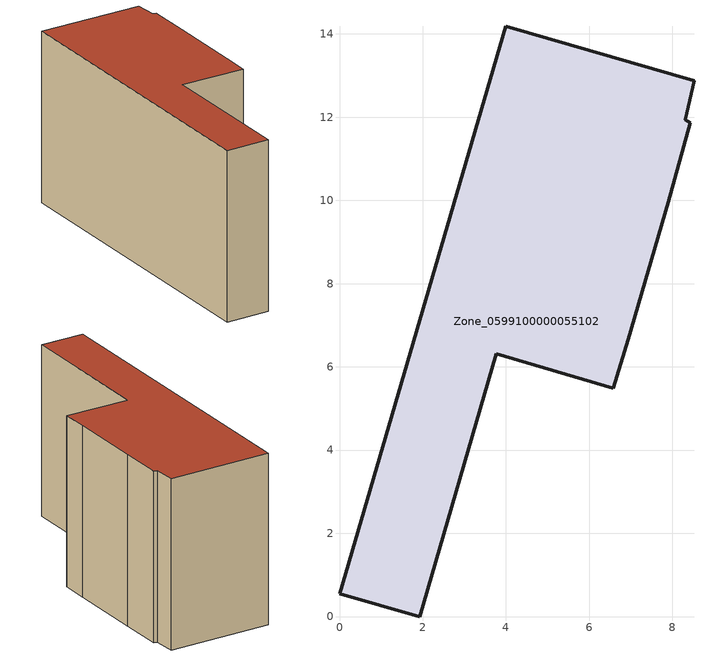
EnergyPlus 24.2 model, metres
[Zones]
Zone_0599100000055102
 floor ground (C_G): 0,0.55 3.99,14.18 8.52,12.87 8.31,11.94 8.43,11.87 7.9,9.96 6.94,6.66 6.58,5.49 3.77,6.31 1.93,0 z0
 wall outside (C_F): 3.99,14.18 0,0.55 1.93,0 3.77,6.31 6.58,5.49 6.94,6.66 7.9,9.96 8.43,11.87 8.31,11.94 8.52,12.87 3.99,14.18 z0:7.66
 roof outside (C_R): 8.52,12.87 3.99,14.18 0,0.55 1.93,0 3.77,6.31 6.58,5.49 6.94,6.66 7.9,9.96 8.43,11.87 8.31,11.94 z7.66
[BUILDING]
Pand.0599100000055102: North Axis=0; Terrain=City; Loads Convergence Tolerance Value=0.04; Temperature Convergence Tolerance Value=0.4; Solar Distribution=FullExterior; Maximum Number of Warmup Days=25; Minimum Number of Warmup Days=1
[Site:Location]
Rotterdam.The.Hague.AP_ZH_NLD Design_Conditions: Latitude=51.96; Longitude=4.45; Time Zone=1; Elevation=-4.5
[SITE:GROUNDTEMPERATURE:BUILDINGSURFACE]
18, 18, 18, 18, 18, 18, 18, 18, 18, 18, 18, 18
[MATERIAL] Thermal Absorptance=0.9; Solar Absorptance=0.7; Visible Absorptance=0.7
Name | Roughness | Thickness | Conductivity | Density | Specific Heat
G.TI.1946 | MediumSmooth | 0.15 | 1 | 540 | 1210
F.TI.1946 | Rough | 0.3 | 0.857143 | 1920 | 840
R.TI.1946 | MediumRough | 0.2 | 0.1 | 1500 | 1000
[CONSTRUCTION]
C_G: G.TI.1946
C_F: F.TI.1946
C_R: R.TI.1946
[ZONE]
Zone_0599100000055102: Type=1; Multiplier=1; Ceiling Height=Autocalculate; Volume=Autocalculate; Floor Area=autocalculate; Part of Total Floor Area=Yes
[ZONEINFILTRATION:DESIGNFLOWRATE]
Infil_Zone_0599100000055102: Zone or ZoneList or Space or SpaceList=Zone_0599100000055102; Schedule=AlwaysOn; Design Flow Rate Calculation Method=Flow/Area; Flow Rate per Floor Area=0.003; Constant Term Coefficient=1; Temperature Term Coefficient=0; Velocity Term Coefficient=0; Velocity Squared Term Coefficient=0
[HVACTEMPLATE:ZONE:IDEALLOADSAIRSYSTEM]
Zone_0599100000055102: Maximum Heating Supply Air Temperature=50; Minimum Cooling Supply Air Temperature=13; Maximum Heating Supply Air Humidity Ratio=0.0156; Minimum Cooling Supply Air Humidity Ratio=0.0077; Heating Limit=NoLimit; Cooling Limit=NoLimit; Dehumidification Control Type=ConstantSensibleHeatRatio; Cooling Sensible Heat Ratio=0.7; Dehumidification Setpoint=60; Humidification Control Type=None; Humidification Setpoint=30; Outdoor Air Method=None; Outdoor Air Flow Rate per Person=0.00944; Outdoor Air Flow Rate per Zone Floor Area=0; Outdoor Air Flow Rate per Zone=0; Demand Controlled Ventilation Type=None; Outdoor Air Economizer Type=NoEconomizer; Heat Recovery Type=None; Sensible Heat Recovery Effectiveness=0.7; Latent Heat Recovery Effectiveness=0.65
[ZONECONTROL:THERMOSTAT]
ThermostatControl_Zone_0599100000055102: Zone or ZoneList=Zone_0599100000055102; Control Type Schedule=DualSetpointControlType; Control 1=Thermostat_Zone_0599100000055102; Temperature Difference Between Cutout And Setpoint=0
[THERMOSTATSETPOINT:DUALSETPOINT]
Thermostat_Zone_0599100000055102: Heating Setpoint Temperature Schedule=HeatingSetpoint_Zone_0599100000055102; Cooling Setpoint Temperature Schedule=CoolingSetpoint_Zone_0599100000055102
[SCHEDULE:COMPACT]
HeatingSetpoint_Zone_0599100000055102: Through: 12/31, For: AllDays, Until: 24:00, 21
CoolingSetpoint_Zone_0599100000055102: Through: 12/31, For: AllDays, Until: 24:00, 24
DualSetpointControlType: Through: 12/31, For: AllDays, Until: 24:00, 4
AlwaysOn: Through: 12/31, For: AllDays, Until: 24:00, 1
